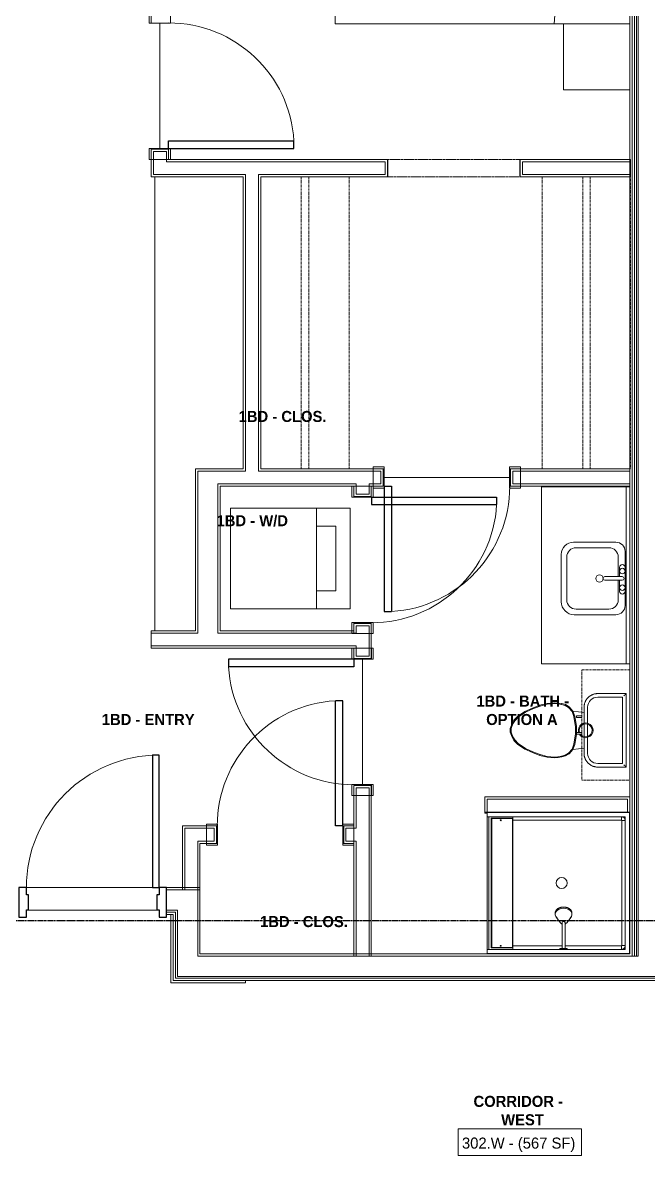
# Model space of a CAD drawing. Header units: inches. Extents: x -4093 to -1777, y 9773 to 12264.
# Drawn here: x -3085.6 to -2915.8, y 10403.5 to 10711 of the extents above; entities that cross this region are included whole.
import ezdxf

# ---------------------------------------------------------------- set-up
doc = ezdxf.new("R2010")
doc.units = ezdxf.units.IN
doc.header["$MEASUREMENT"] = 0
for name, pattern in [('Dash', [0.25, 0.125, -0.125]), ('Grid Line 1_2_', [0.875, 0.5, -0.125, 0.125, -0.125]), ('Overhead', [0.15625, 0.09375, -0.0625])]:
    doc.linetypes.add(name, pattern=pattern)
for name, color, linetype, lineweight in [('0-1', 7, 'Continuous', 5), ('0-2', 7, 'Continuous', 9), ('0-3', 8, 'Continuous', 9), ('A-AREA-IDEN', 2, 'Continuous', 9), ('A-DETL-MEDM-1', 10, 'Continuous', 30), ('A-DETL-MEDM-2', 33, 'Overhead', 9), ('A-DOOR-1', 7, 'Continuous', 9), ('A-DOOR-2', 10, 'Continuous', 30), ('A-DOOR-3', 31, 'Overhead', 9), ('A-DOOR-FRAM-1', 10, 'Continuous', 30), ('A-FLOR-1', 7, 'Continuous', 9), ('A-FLOR-2', 192, 'Continuous', 9), ('A-WALL-1', 7, 'Continuous', 9), ('A-WALL-2', 250, 'Continuous', 18), ('I-FURN-1', 7, 'Continuous', 9), ('I-WALL-1', 7, 'Continuous', 9), ('P-SANR-FIXT-1', 7, 'Continuous', 9), ('Q-CASE-1', 7, 'Continuous', 9), ('Q-CASE-2', 7, 'Dash', 9), ('Q-CASE-HDLN-1', 7, 'Dash', 9), ('S-GRID-1', 1, 'Grid Line 1_2_', 30)]:
    doc.layers.add(name, color=color, linetype=linetype, lineweight=lineweight)
doc.styles.add('Century Gothic_1', font='ufonts.com_century-gothic.ttf', dxfattribs={"height": 3})
doc.styles.add('Century Gothic_B', font='GOTHICB.TTF', dxfattribs={"height": 3})

# ---------------------------------------------------------------- blocks, each defined once
blk = doc.blocks.new('SWING - SINGLE - FLUSH - SWING - FLUSH - 2-10 x 6-8 - PRIVACY-4346067-BACKGROUND - 3RD FLOOR')
at = {"layer": 'A-DOOR-1'}
for p, q in [((-17, 2.87), (-20, 2.87)), ((-20, 2.87), (-20, -2.38)), ((-17, -2.38), (-17, 2.87)), ((20, 2.87), (17, 2.87)), ((17, 2.87), (17, -2.38)), ((20, -2.38), (20, 2.87)), ((-20, -2.38), (-17, -2.38)), ((-17, -2.38), (-20, -2.38)), ((-20, -2.38), (-20, -2.88)), ((-20, -2.88), (-17, -2.88)), ((-17, -2.88), (-17, -2.38)), ((17, -2.38), (20, -2.38)), ((20, -2.38), (17, -2.38)), ((17, -2.38), (17, -2.88)), ((17, -2.88), (20, -2.88)), ((20, -2.88), (20, -2.38))]:
    blk.add_line(p, q, dxfattribs=at)
blk.add_arc((17, 2.37), 34.07, 93.3657, 180, dxfattribs=at)
at = {"layer": 'A-DOOR-2'}
for p, q in [((15, 2.37), (15, 36.38)), ((17, 36.38), (15, 36.38)), ((17, 2.37), (17, 36.38)), ((17, 2.37), (15, 2.37))]:
    blk.add_line(p, q, dxfattribs=at)
blk = doc.blocks.new('OD_CW_Closet - OD_CW_Closet-3890322-BACKGROUND - 3RD FLOOR')
at = {"layer": 'Q-CASE-HDLN-1'}
for p, q in [((0.74, -24), (0.74, 0)), ((0.74, 0), (79.99, 0)), ((79.99, 0), (79.99, -24)), ((0.74, -11), (79.99, -11)), ((0.74, -13), (79.99, -13)), ((79.99, -24), (0.74, -24))]:
    blk.add_line(p, q, dxfattribs=at)
blk = doc.blocks.new('Bed-Standard - King 78_ x 80_-V6-BACKGROUND - 3RD FLOOR')
at = {"layer": 'I-FURN-1'}
for p, q in [((-28.31, 41.8), (49.69, 41.8)), ((-28.31, -38.2), (-28.31, 41.8)), ((49.69, 41.8), (49.69, -38.2)), ((49.69, -24.2), (-28.31, -17.63)), ((-25.31, -24.2), (46.69, -24.2)), ((-25.31, -36.2), (-25.31, -24.2)), ((46.69, -36.2), (46.69, -24.2)), ((-25.31, -36.2), (46.69, -36.2))]:
    blk.add_line(p, q, dxfattribs=at)
blk = doc.blocks.new('Table-Night Stand - 18_ x 18_ x 24_-V18-BACKGROUND - 3RD FLOOR')
at = {"layer": 'I-FURN-1'}
for p, q in [((0.15, 0), (18.15, 0)), ((0.15, -18), (0.15, 0))]:
    blk.add_line(p, q, dxfattribs=at)
blk = doc.blocks.new('Stacked Washer and Dryer - 26_x25_ - Private-3627842-BACKGROUND - 3RD FLOOR')
at = {"layer": 'P-SANR-FIXT-1'}
for p, q in [((0, 13.625), (32.4375, 13.625)), ((0, 13.625), (0, -13.625)), ((23.34375, -13.625), (23.34375, 13.625)), ((32.4375, 13.625), (32.4375, -13.625)), ((28.53125, 8.75), (23.34375, 8.75)), ((28.53125, -8.75), (28.53125, 8.75)), ((23.34375, -8.75), (28.53125, -8.75)), ((32.4375, -13.625), (0, -13.625))]:
    blk.add_line(p, q, dxfattribs=at)
blk = doc.blocks.new('SWING - SINGLE - FLUSH - SWING - FLUSH - 2-10 x 6-8 - PRIVACY-4346066-BACKGROUND - 3RD FLOOR')
at = {"layer": 'A-DOOR-1'}
for p, q in [((-17, 2.87), (-20, 2.87)), ((-20, 2.87), (-20, -2.38)), ((-17, -2.38), (-17, 2.87)), ((20, 2.87), (17, 2.87)), ((17, 2.87), (17, -2.38)), ((20, -2.38), (20, 2.87)), ((-20, -2.38), (-17, -2.38)), ((-17, -2.38), (-20, -2.38)), ((-20, -2.38), (-20, -2.88)), ((-20, -2.88), (-17, -2.88)), ((-17, -2.88), (-17, -2.38)), ((17, -2.38), (20, -2.38)), ((20, -2.38), (17, -2.38)), ((17, -2.38), (17, -2.88)), ((17, -2.88), (20, -2.88)), ((20, -2.88), (20, -2.38))]:
    blk.add_line(p, q, dxfattribs=at)
blk.add_arc((17, 2.37), 34.07, 93.3657, 180, dxfattribs=at)
at = {"layer": 'A-DOOR-2'}
for p, q in [((15, 2.37), (15, 36.38)), ((17, 36.38), (15, 36.38)), ((17, 2.37), (17, 36.38)), ((17, 2.37), (15, 2.37))]:
    blk.add_line(p, q, dxfattribs=at)
blk = doc.blocks.new('M_Sink Vanity-Square - 500 x 440mm-1372835-BACKGROUND - 3RD FLOOR')
at = {"layer": 'P-SANR-FIXT-1'}
for p, q in [((-5.72, 10.23), (7.14, 10.23)), ((-9.22, -4.59), (-9.22, 6.73)), ((-7.72, -2.72), (-7.72, 6.23)), ((-5.22, 8.73), (6.46, 8.73)), ((8.96, 6.23), (8.96, -2.72)), ((10.46, 6.91), (10.46, -4.59)), ((0.12, -6.33), (0.12, -1.59)), ((1.12, -6.33), (1.12, -1.59)), ((0.12, -5.22), (-5.22, -5.22)), ((-2.88, -5.59), (0.12, -5.59)), ((6.46, -5.22), (1.12, -5.22)), ((1.12, -5.59), (3.62, -5.59)), ((7.96, -7.09), (-6.72, -7.09)), ((3.62, -7.09), (-2.88, -7.09))]:
    blk.add_line(p, q, dxfattribs=at)
for centre, radius, start, end in [((-5.72, 6.73), 3.5, 90, 180), ((7.14, 6.91), 3.32, 360, 90), ((-5.22, 6.23), 2.5, 90, 180), ((6.46, 6.23), 2.5, 360, 90), ((0.62, -0.13), 1, 360, 180), ((-5.22, -2.72), 2.5, 180, 270), ((0.62, -0.13), 1, 180, 0), ((0.62, -1.59), 0.5, 360, 180), ((6.46, -2.72), 2.5, 270, 360), ((-6.72, -4.59), 2.5, 180, 270), ((-2.88, -6.34), 0.75, 90, 270), ((-1.88, -6.34), 0.75, 360, 180), ((2.62, -6.34), 0.75, 0, 180), ((3.62, -6.34), 0.75, 270, 90), ((7.96, -4.59), 2.5, 270, 0), ((-1.88, -6.34), 0.75, 180, 0), ((0.62, -6.33), 0.5, 180, 0), ((2.62, -6.34), 0.75, 180, 0)]:
    blk.add_arc(centre, radius, start, end, dxfattribs=at)
blk = doc.blocks.new('Toilet-Domestic-3D - Toilet-Domestic-3D-1352612-BACKGROUND - 3RD FLOOR')
at = {"layer": 'P-SANR-FIXT-1'}
for p, q in [((-9.98, 19.48), (-9.98, 11.75)), ((9.98, 19.48), (-9.98, 19.48)), ((-9.86, 19.36), (-9.98, 19.48)), ((9, 18.5), (-9, 18.5)), ((-9, 18.5), (-9, 11.75)), ((-9, 18.5), (-9, 11.75)), ((9, 18.5), (-9, 18.5)), ((9, 11.75), (9, 18.5)), ((9, 11.75), (9, 18.5)), ((9.98, 19.48), (9.86, 19.36)), ((9.98, 11.75), (9.98, 19.48)), ((-6.25, 9), (6.25, 9)), ((-6.25, 9), (6.25, 9)), ((-6.25, 8.02), (6.25, 8.02)), ((-4.86, 8.02), (-5.21, 5)), ((5.21, 5), (4.86, 8.02)), ((-6.4, 4), (-6.97, 3)), ((-6.21, 3.84), (-6.73, 2.9)), ((-5.21, 5), (-6.4, 4)), ((-6.21, 3.84), (-6.4, 4)), ((-5.08, 4.78), (-6.21, 3.84)), ((-3.84, 5.5), (-5.21, 5)), ((-5.21, 5), (-5.08, 4.78)), ((-3.77, 5.26), (-5.08, 4.78)), ((-1, 6), (-3.84, 5.5)), ((-3.84, 5.5), (-3.77, 5.26)), ((-0.98, 5.75), (-3.77, 5.26)), ((-1, 6), (-0.98, 5.75)), ((0.56, 6), (-1, 6)), ((0.98, 5.75), (-0.98, 5.75)), ((1, 5.98), (0.98, 5.75)), ((3.77, 5.26), (0.98, 5.75)), ((3.84, 5.5), (1.05, 5.99)), ((3.84, 5.5), (3.77, 5.26)), ((5.08, 4.78), (3.77, 5.26)), ((5.21, 5), (3.84, 5.5)), ((5.21, 5), (5.08, 4.78)), ((6.21, 3.84), (5.08, 4.78)), ((6.4, 4), (5.21, 5)), ((6.4, 4), (6.21, 3.84)), ((6.73, 2.9), (6.21, 3.84)), ((6.97, 3), (6.4, 4)), ((-7.41, 1), (-7.5, 0)), ((-7.24, 2), (-7.41, 1)), ((-7.41, 1), (-7.16, 0.96)), ((-7.16, 0.96), (-7.25, 0)), ((-6.97, 3), (-7.24, 2)), ((-7.24, 2), (-6.99, 1.95)), ((-6.99, 1.95), (-7.16, 0.96)), ((-6.73, 2.9), (-6.99, 1.95)), ((-6.97, 3), (-6.73, 2.9)), ((6.97, 3), (6.73, 2.9)), ((6.99, 1.95), (6.73, 2.9)), ((7.24, 2), (6.97, 3)), ((7.24, 2), (6.99, 1.95)), ((7.16, 0.96), (6.99, 1.95)), ((7.41, 1), (7.16, 0.96)), ((7.25, 0), (7.16, 0.96)), ((7.41, 1), (7.24, 2)), ((7.5, 0), (7.25, 0)), ((7.5, 0), (7.41, 1)), ((-7.5, 0), (-7.25, 0)), ((-7.5, 0), (-7.33, -1.99)), ((-7.33, -1.99), (-7.08, -1.95)), ((-7.33, -1.99), (-6.79, -4)), ((-7.25, 0), (-7.08, -1.95)), ((-7.08, -1.95), (-6.55, -3.92)), ((6.55, -3.92), (7.08, -1.95)), ((6.79, -4), (7.33, -1.99)), ((7.08, -1.95), (7.25, 0)), ((7.33, -1.99), (7.08, -1.95)), ((7.33, -1.99), (7.5, 0)), ((-6.79, -4), (-6.55, -3.92)), ((-6.79, -4), (-6.06, -6)), ((-6.55, -3.92), (-5.83, -5.9)), ((-6.06, -6), (-5.83, -5.9)), ((-6.06, -6), (-5.13, -8)), ((-5.83, -5.9), (-4.91, -7.88)), ((4.91, -7.88), (5.83, -5.9)), ((5.13, -8), (6.06, -6)), ((5.83, -5.9), (6.55, -3.92)), ((6.06, -6), (5.83, -5.9)), ((6.06, -6), (6.79, -4)), ((6.79, -4), (6.55, -3.92)), ((-5.13, -8), (-4.91, -7.88)), ((-5.13, -8), (-3.74, -10)), ((-4.91, -7.88), (-3.55, -9.84)), ((3.55, -9.84), (4.91, -7.88)), ((3.74, -10), (5.13, -8)), ((5.13, -8), (4.91, -7.88)), ((-3.74, -10), (-3.55, -9.84)), ((-3.74, -10), (-2.74, -11)), ((-3.55, -9.84), (-2.59, -10.8)), ((-2.74, -11), (-2.59, -10.8)), ((-2.74, -11), (-1.87, -11.5)), ((-2.59, -10.8), (-1.77, -11.27)), ((-1.87, -11.5), (-1.77, -11.27)), ((-1.87, -11.5), (-0.5, -12)), ((-1.77, -11.27), (-0.46, -11.75)), ((-0.5, -12), (-0.46, -11.75)), ((-0.5, -12), (0.5, -12)), ((-0.46, -11.75), (0.46, -11.75)), ((0.46, -11.75), (1.77, -11.27)), ((0.5, -12), (0.46, -11.75)), ((0.5, -12), (1.87, -11.5)), ((1.77, -11.27), (2.59, -10.8)), ((1.87, -11.5), (1.77, -11.27)), ((1.87, -11.5), (2.74, -11)), ((2.59, -10.8), (3.55, -9.84)), ((2.74, -11), (2.59, -10.8)), ((2.74, -11), (3.74, -10)), ((3.74, -10), (3.55, -9.84))]:
    blk.add_line(p, q, dxfattribs=at)
at = {"layer": 'P-SANR-FIXT-1', "flags": 128}
for points in [[(-9.98, 11.75), (-9.97, 11.6), (-9.97, 11.45), (-9.95, 11.3), (-9.93, 11.16), (-9.9, 11.01), (-9.87, 10.86), (-9.83, 10.72), (-9.79, 10.58), (-9.74, 10.44), (-9.68, 10.3), (-9.62, 10.16), (-9.56, 10.03), (-9.48, 9.9), (-9.41, 9.77), (-9.33, 9.65), (-9.24, 9.52), (-9.15, 9.41), (-9.05, 9.29), (-8.95, 9.18), (-8.85, 9.08), (-8.74, 8.97), (-8.62, 8.88), (-8.51, 8.78), (-8.39, 8.7), (-8.26, 8.61), (-8.14, 8.54), (-8.01, 8.46), (-7.87, 8.4), (-7.74, 8.33), (-7.6, 8.28), (-7.46, 8.22), (-7.32, 8.18), (-7.17, 8.14), (-7.03, 8.11), (-6.88, 8.08), (-6.74, 8.05), (-6.59, 8.04), (-6.44, 8.03), (-6.29, 8.02), (-6.25, 8.02)], [(6.25, 8.02), (6.4, 8.03), (6.55, 8.03), (6.7, 8.05), (6.84, 8.07), (6.99, 8.1), (7.14, 8.13), (7.28, 8.17), (7.42, 8.21), (7.56, 8.26), (7.7, 8.32), (7.84, 8.38), (7.97, 8.44), (8.1, 8.52), (8.23, 8.59), (8.35, 8.67), (8.48, 8.76), (8.59, 8.85), (8.71, 8.95), (8.82, 9.05), (8.92, 9.15), (9.03, 9.26), (9.12, 9.38), (9.22, 9.49), (9.3, 9.61), (9.39, 9.74), (9.46, 9.86), (9.54, 9.99), (9.6, 10.13), (9.67, 10.26), (9.72, 10.4), (9.78, 10.54), (9.82, 10.68), (9.86, 10.83), (9.89, 10.97), (9.92, 11.12), (9.95, 11.26), (9.96, 11.41), (9.97, 11.56), (9.98, 11.71), (9.98, 11.75)]]:
    blk.add_lwpolyline(points, dxfattribs=at)
at = {"layer": 'P-SANR-FIXT-1'}
for centre, radius, start, end in [((-6.25, 11.75), 2.75, 180, 270), ((-6.25, 11.75), 2.75, 180, 270), ((0, 8.48), 2, 360, 286.863), ((0, 8.48), 1.75, 360, 289.017), ((6.25, 11.75), 2.75, 270, 360), ((6.25, 11.75), 2.75, 270, 360), ((0, 8.48), 2, 302.0714, 360), ((0, 8.48), 1.75, 308.7554, 360)]:
    blk.add_arc(centre, radius, start, end, dxfattribs=at)
for points in [[(-9.98, 19.48), (-9.98, 19.48), (-9.98, 19.48), (-9.98, 19.48)], [(9.98, 19.48), (9.98, 19.48), (9.98, 19.48), (9.98, 19.48)]]:
    blk.add_open_spline(points, degree=3, dxfattribs=at)
for points, knots in [([(-9.37, 18.87), (-9.41, 18.91), (-9.47, 18.97), (-9.55, 19.05), (-9.6, 19.1), (-9.66, 19.16), (-9.71, 19.21), (-9.75, 19.25), (-9.78, 19.28), (-9.8, 19.3), (-9.82, 19.32), (-9.85, 19.35), (-9.86, 19.36), (-9.86, 19.36)], [0, 0, 0, 0, 0.166667, 0.25, 0.333333, 0.416667, 0.5, 0.583333, 0.666667, 0.708333, 0.75, 0.833333, 1, 1, 1, 1]), ([(9.86, 19.36), (9.86, 19.36), (9.85, 19.35), (9.82, 19.32), (9.8, 19.3), (9.78, 19.28), (9.75, 19.25), (9.71, 19.21), (9.66, 19.16), (9.6, 19.1), (9.55, 19.05), (9.47, 18.97), (9.41, 18.91), (9.37, 18.87)], [-1, -1, -1, -1, -0.833333, -0.75, -0.708333, -0.666667, -0.583333, -0.5, -0.416667, -0.333333, -0.25, -0.166667, 0, 0, 0, 0])]:
    blk.add_open_spline(points, degree=3, knots=knots, dxfattribs=at)
blk = doc.blocks.new('Bath Vanity - Bath Vanity 48_-3150017-BACKGROUND - 3RD FLOOR')
at = {"layer": 'Q-CASE-1'}
for p, q in [((24.74, 24), (-23.26, 24)), ((-23.26, 24), (-23.26, 1)), ((24.74, 1), (24.74, 24))]:
    blk.add_line(p, q, dxfattribs=at)
blk = doc.blocks.new('BATHROOM MIRROR - BATHROOM MIRROR 48_-3123886-BACKGROUND - 3RD FLOOR')
at = {"layer": 'Q-CASE-1'}
for p, q in [((-23.26, -23), (24.74, -23)), ((-23.26, -23), (-23.26, -24)), ((24.74, -24), (-23.26, -24)), ((24.74, -24), (24.74, -23))]:
    blk.add_line(p, q, dxfattribs=at)
blk = doc.blocks.new('300 Series Wall Hung Cabinet_326 - 30_-2909953-BACKGROUND - 3RD FLOOR')
at = {"layer": 'Q-CASE-1'}
for p, q in [((-2.01, 14.69), (-2.5, 14.69)), ((-2.5, 14.69), (-2.5, 13.19)), ((-2.01, 13.19), (-2.5, 13.19)), ((-2.01, 13.19), (-2.01, 14.69)), ((2.49, 14.69), (2, 14.69)), ((2, 14.69), (2, 13.19)), ((2.49, 13.19), (2, 13.19)), ((2.49, 13.19), (2.49, 14.69))]:
    blk.add_line(p, q, dxfattribs=at)
at = {"layer": 'Q-CASE-2'}
for p, q in [((-15, 0.19), (-15, 13.19)), ((-15, 13.19), (15, 13.19)), ((15, 13.19), (15, 0.19)), ((15, 0.19), (-15, 0.19))]:
    blk.add_line(p, q, dxfattribs=at)
blk = doc.blocks.new('SWING - SINGLE - FLUSH - SWING - FLUSH - 2-10 x 6-8 - PASSAGE-4346082-BACKGROUND - 3RD FLOOR')
at = {"layer": 'A-DOOR-1'}
for p, q in [((-20, 2.37), (-20, 2.87)), ((-20, 2.87), (-17, 2.87)), ((-20, 2.37), (-17, 2.37)), ((-20, -2.88), (-20, 2.37)), ((-17, 2.37), (-20, 2.37)), ((-17, 2.87), (-17, 2.37)), ((-17, 2.37), (-17, -2.88)), ((17, 2.37), (17, 2.87)), ((17, 2.87), (20, 2.87)), ((17, 2.37), (20, 2.37)), ((17, -2.88), (17, 2.37)), ((20, 2.37), (17, 2.37)), ((20, 2.87), (20, 2.37)), ((20, 2.37), (20, -2.88)), ((-17, -2.88), (-20, -2.88)), ((20, -2.88), (17, -2.88))]:
    blk.add_line(p, q, dxfattribs=at)
blk.add_arc((17, -2.38), 34.07, 180, 266.6343, dxfattribs=at)
at = {"layer": 'A-DOOR-2'}
for p, q in [((15, -2.38), (15, -36.38)), ((17, -2.38), (15, -2.38)), ((17, -2.38), (17, -36.38)), ((17, -36.38), (15, -36.38))]:
    blk.add_line(p, q, dxfattribs=at)
blk = doc.blocks.new('OD_CW_Closet - OD_CW_Closet-3890321-BACKGROUND - 3RD FLOOR')
at = {"layer": 'Q-CASE-HDLN-1'}
for p, q in [((79.99, 24), (0.74, 24)), ((0.74, 24), (0.74, 0)), ((79.99, 0), (79.99, 24)), ((0.74, 13), (79.99, 13)), ((0.74, 11), (79.99, 11)), ((0.74, 0), (79.99, 0))]:
    blk.add_line(p, q, dxfattribs=at)
blk = doc.blocks.new('Casework 11 - Casework 1-4240699-BACKGROUND - 3RD FLOOR')
at = {"layer": 'Q-CASE-1'}
blk.add_line((-3049.7, 10669.16), (-3049.7, 10545.91), dxfattribs=at)
blk = doc.blocks.new('The Shower - The Shower-V79-BACKGROUND - 3RD FLOOR')
at = {"layer": 'P-SANR-FIXT-1'}
for p, q in [((0, -0.5), (38.5, -0.5)), ((0, -39.25), (0, -0.5)), ((0.12, -39.25), (0.12, -0.63)), ((0.12, -0.63), (38.38, -0.63)), ((1.25, -39.25), (1.25, -1.75)), ((1.25, -1.75), (37.25, -1.75)), ((1.3, -2.43), (1.28, -2.51)), ((1.42, -2.2), (1.4, -2.23)), ((1.58, -2.01), (1.51, -2.08)), ((1.73, -1.9), (1.7, -1.92)), ((2.01, -1.78), (1.93, -1.8)), ((2.2, -32.27), (2.2, -2.75)), ((2.25, -1.77), (2.25, -1.75)), ((36.25, -1.77), (2.25, -1.77)), ((36.25, -2.7), (2.25, -2.7)), ((36.25, -1.77), (36.25, -1.75)), ((36.3, -18.11), (36.3, -2.75)), ((36.57, -1.8), (36.49, -1.78)), ((36.8, -1.92), (36.77, -1.9)), ((36.99, -2.08), (36.92, -2.01)), ((37.1, -2.23), (37.08, -2.2)), ((37.22, -2.51), (37.2, -2.43)), ((37.25, -1.75), (37.25, -17.52)), ((38.38, -0.63), (38.38, -39.25)), ((38.5, -0.5), (38.5, -39.25)), ((36.3, -32.27), (36.3, -18.89)), ((37.25, -19.48), (37.25, -39.25)), ((1.62, -32.27), (1.62, -38.13)), ((36.75, -32.38), (1.75, -32.38)), ((1.75, -32.38), (1.75, -38)), ((2.2, -32.27), (36.3, -32.27)), ((36.75, -38), (36.75, -32.38)), ((36.88, -38.13), (36.88, -32.27)), ((0.12, -39.25), (0, -39.25)), ((0.12, -39.25), (1.25, -39.25)), ((1.25, -38.75), (37.25, -38.75)), ((1.25, -39.25), (1.25, -38.75)), ((37.25, -39.25), (1.25, -39.25)), ((1.62, -38.13), (36.88, -38.13)), ((1.75, -38), (36.75, -38)), ((37.25, -38.75), (37.25, -39.25)), ((37.25, -39.25), (38.38, -39.25)), ((38.5, -39.25), (38.38, -39.25))]:
    blk.add_line(p, q, dxfattribs=at)
blk.add_circle((19.25, -19), 1.5, dxfattribs=at)
for centre, radius, start, end in [((2.25, -2.75), 1, 90, 180), ((36.25, -2.75), 1, 0, 90), ((2.2, -35.56), 0.125, 0, 180), ((2.2, -35.56), 0.125, 180, 0), ((36.3, -35.56), 0.125, 0, 180), ((36.3, -35.56), 0.125, 180, 0)]:
    blk.add_arc(centre, radius, start, end, dxfattribs=at)
for centre, start_param, end_param in [((2.2, -32.28), 1.570796, 3.141593), ((36.3, -32.28), 0, 1.570796)]:
    blk.add_ellipse(centre, major_axis=(0.95, 0), ratio=0.019505, start_param=start_param, end_param=end_param, dxfattribs=at)
for points, knots in [([(2.25, -1.77), (2.18, -1.77), (2.05, -1.78), (1.8, -1.86), (1.52, -2.04), (1.34, -2.32), (1.26, -2.57), (1.25, -2.7), (1.25, -2.77)], [0, 0, 0, 0, 0.125, 0.25, 0.5, 0.75, 0.875, 1, 1, 1, 1]), ([(1.38, -2.25), (1.41, -2.21), (1.47, -2.12), (1.54, -2.04), (1.59, -2)], [-0.6665731, -0.6665731, -0.6665731, -0.6665731, -0.5714286, -0.4611793, -0.4611793, -0.4611793, -0.4611793]), ([(1.75, -1.88), (1.77, -1.87), (1.86, -1.82), (2.03, -1.77), (2.17, -1.75), (2.25, -1.75)], [-0.3333068, -0.3333068, -0.3333068, -0.3333068, -0.2857143, -0.1428571, 0, 0, 0, 0]), ([(2.25, -2.7), (2.24, -2.7), (2.24, -2.7), (2.23, -2.7), (2.22, -2.71), (2.22, -2.71), (2.21, -2.72), (2.21, -2.73), (2.2, -2.74), (2.2, -2.74), (2.2, -2.75), (2.2, -2.75)], [-1, -1, -1, -1, -0.833333, -0.75, -0.666667, -0.583333, -0.416667, -0.333333, -0.208333, -0.083333, 0, 0, 0, 0]), ([(36.25, -1.75), (36.31, -1.75), (36.42, -1.76), (36.59, -1.8), (36.7, -1.85), (36.75, -1.88)], [-1, -1, -1, -1, -0.8928571, -0.7857143, -0.6666667, -0.6666667, -0.6666667, -0.6666667]), ([(37.25, -2.77), (37.25, -2.7), (37.24, -2.57), (37.16, -2.32), (36.98, -2.04), (36.7, -1.86), (36.45, -1.78), (36.32, -1.77), (36.25, -1.77)], [0, 0, 0, 0, 0.125, 0.25, 0.5, 0.75, 0.875, 1, 1, 1, 1]), ([(36.3, -2.75), (36.3, -2.74), (36.3, -2.74), (36.3, -2.73), (36.29, -2.72), (36.29, -2.72), (36.28, -2.71), (36.27, -2.71), (36.26, -2.7), (36.26, -2.7), (36.25, -2.7), (36.25, -2.7)], [-1, -1, -1, -1, -0.833333, -0.75, -0.666667, -0.583333, -0.416667, -0.333333, -0.208333, -0.083333, 0, 0, 0, 0]), ([(36.75, -1.88), (36.79, -1.91), (36.89, -1.97), (36.97, -2.05), (37.01, -2.1)], [-0.6665731, -0.6665731, -0.6665731, -0.6665731, -0.5714286, -0.4475924, -0.4475924, -0.4475924, -0.4475924]), ([(37.12, -2.25), (37.13, -2.27), (37.16, -2.33), (37.18, -2.38), (37.19, -2.42)], [-0.3333068, -0.3333068, -0.3333068, -0.3333068, -0.2857143, -0.2174647, -0.2174647, -0.2174647, -0.2174647])]:
    blk.add_open_spline(points, degree=3, knots=knots, dxfattribs=at)
for points in [[(1.25, -2.75), (1.25, -2.74), (1.25, -2.72), (1.25, -2.71)], [(2.2, -2.75), (2.12, -2.75), (1.95, -2.75), (1.72, -2.75), (1.52, -2.76), (1.37, -2.76), (1.27, -2.76), (1.25, -2.77), (1.25, -2.77)], [(1.35, -2.32), (1.36, -2.3), (1.37, -2.27), (1.38, -2.25)], [(1.63, -1.97), (1.67, -1.94), (1.71, -1.91), (1.75, -1.88)], [(2.25, -2.7), (2.25, -2.62), (2.25, -2.45), (2.25, -2.22), (2.25, -2.03), (2.25, -1.88), (2.25, -1.82), (2.25, -1.8)], [(36.25, -2.7), (36.25, -2.62), (36.25, -2.45), (36.25, -2.22), (36.25, -2.03), (36.25, -1.88), (36.25, -1.82), (36.25, -1.8)], [(36.3, -2.75), (36.38, -2.75), (36.55, -2.75), (36.78, -2.75), (36.98, -2.76), (37.13, -2.76), (37.23, -2.76), (37.25, -2.77), (37.25, -2.77)], [(37.04, -2.14), (37.07, -2.18), (37.09, -2.21), (37.12, -2.25)], [(37.25, -2.67), (37.25, -2.7), (37.25, -2.72), (37.25, -2.75)]]:
    blk.add_open_spline(points, degree=3, dxfattribs=at)
blk = doc.blocks.new('Shower Head - Shower Head-V80-BACKGROUND - 3RD FLOOR')
at = {"layer": 'P-SANR-FIXT-1'}
for p, q in [((-2.28, 9.81), (-2.28, 9.54)), ((2.28, 9.54), (2.28, 9.81)), ((-2.02, 8.78), (-0.84, 7.19)), ((-0.39, 7.27), (-0.39, 6.01)), ((0.39, 6.01), (0.39, 7.27)), ((0.84, 7.19), (2.02, 8.78)), ((-0.98, 0.26), (-0.98, 0)), ((-0.98, 0.26), (0.98, 0.26)), ((-0.39, 1), (-0.39, 0.26)), ((0.39, 0.26), (0.39, 1)), ((0.98, 0), (0.98, 0.26)), ((0.98, 0), (-0.98, 0))]:
    blk.add_line(p, q, dxfattribs=at)
at = {"layer": 'P-SANR-FIXT-1', "flags": 128}
for points in [[(0, 11.49), (-0.09, 11.49), (-0.18, 11.48), (-0.27, 11.48), (-0.35, 11.47), (-0.44, 11.46), (-0.53, 11.44), (-0.62, 11.43), (-0.7, 11.41), (-0.79, 11.39), (-0.87, 11.36), (-0.95, 11.34), (-1.03, 11.31), (-1.11, 11.28), (-1.19, 11.25), (-1.26, 11.21), (-1.34, 11.17), (-1.41, 11.13), (-1.48, 11.09), (-1.55, 11.05), (-1.61, 11), (-1.68, 10.95), (-1.74, 10.9), (-1.8, 10.85), (-1.85, 10.8), (-1.9, 10.74), (-1.95, 10.69), (-2, 10.63), (-2.04, 10.57), (-2.08, 10.51), (-2.12, 10.44), (-2.15, 10.38), (-2.18, 10.31), (-2.21, 10.25), (-2.23, 10.18), (-2.25, 10.11), (-2.26, 10.04), (-2.27, 9.97), (-2.28, 9.9), (-2.28, 9.83), (-2.28, 9.81)], [(2.28, 9.81), (2.28, 9.88), (2.28, 9.95), (2.27, 10.02), (2.25, 10.09), (2.24, 10.16), (2.21, 10.23), (2.19, 10.3), (2.16, 10.36), (2.13, 10.43), (2.09, 10.49), (2.05, 10.55), (2.01, 10.61), (1.97, 10.67), (1.92, 10.73), (1.86, 10.79), (1.81, 10.84), (1.75, 10.89), (1.69, 10.94), (1.63, 10.99), (1.57, 11.04), (1.5, 11.08), (1.43, 11.12), (1.36, 11.16), (1.28, 11.2), (1.21, 11.24), (1.13, 11.27), (1.05, 11.3), (0.97, 11.33), (0.89, 11.36), (0.81, 11.38), (0.72, 11.4), (0.64, 11.42), (0.55, 11.44), (0.47, 11.45), (0.38, 11.46), (0.29, 11.47), (0.2, 11.48), (0.11, 11.49), (0.02, 11.49), (0, 11.49)], [(-0.84, 7.19), (-0.81, 7.16), (-0.79, 7.13), (-0.76, 7.1), (-0.73, 7.08), (-0.7, 7.05), (-0.68, 7.03), (-0.65, 7.01), (-0.62, 6.98), (-0.59, 6.97), (-0.56, 6.95), (-0.53, 6.93), (-0.49, 6.91), (-0.46, 6.9), (-0.43, 6.89), (-0.4, 6.87)], [(0.39, 6.87), (0.43, 6.88), (0.46, 6.9), (0.49, 6.91), (0.52, 6.93), (0.55, 6.94), (0.58, 6.96), (0.61, 6.98), (0.64, 7), (0.67, 7.03), (0.7, 7.05), (0.73, 7.07), (0.76, 7.1), (0.78, 7.13), (0.81, 7.16), (0.83, 7.19), (0.84, 7.19)], [(-0.39, 6.01), (-0.39, 5.81), (-0.39, 5.6), (-0.39, 5.38), (-0.39, 5.15), (-0.39, 4.92), (-0.39, 4.68), (-0.39, 4.43), (-0.39, 4.18), (-0.39, 3.93), (-0.39, 3.67), (-0.39, 3.4), (-0.39, 3.13), (-0.39, 2.86), (-0.39, 2.59), (-0.39, 2.31), (-0.39, 2.03), (-0.39, 1.75), (-0.39, 1.46), (-0.39, 1.18), (-0.39, 1)], [(0.39, 1), (0.39, 1.29), (0.39, 1.57), (0.39, 1.85), (0.39, 2.13), (0.39, 2.41), (0.39, 2.69), (0.39, 2.96), (0.39, 3.23), (0.39, 3.5), (0.39, 3.76), (0.39, 4.02), (0.39, 4.27), (0.39, 4.52), (0.39, 4.77), (0.39, 5), (0.39, 5.23), (0.39, 5.46), (0.39, 5.67), (0.39, 5.88), (0.39, 6.01)]]:
    blk.add_lwpolyline(points, dxfattribs=at)
at = {"layer": 'P-SANR-FIXT-1'}
for centre, major_axis, start_param, end_param in [((0, 9.54), (-2.28, 0), 4.712389, 6.956384), ((0, 9.54), (2.28, 0), 5.609987, 7.853982), ((0, 7.27), (-0.394, 0), 4.712389, 6.283185), ((0, 7.27), (0.394, 0), 0, 1.570796)]:
    blk.add_ellipse(centre, major_axis=major_axis, ratio=0.707107, start_param=start_param, end_param=end_param, dxfattribs=at)
blk = doc.blocks.new('Door-Opening - CLEAR OPENING - 3_-0_ x 6_-10_5_-4378073-BACKGROUND - 3RD FLOOR')
at = {"layer": 'A-DETL-MEDM-1'}
for p, q in [((-18.32, 2.37), (-18.32, -2.38)), ((17.68, -2.38), (17.68, 2.37))]:
    blk.add_line(p, q, dxfattribs=at)
at = {"layer": 'A-DETL-MEDM-2'}
blk.add_line((-18.32, -2.38), (17.68, -2.38), dxfattribs=at)
at = {"layer": 'A-DOOR-3'}
blk.add_line((17.68, 2.37), (-18.32, 2.37), dxfattribs=at)
blk = doc.blocks.new('CTR - 1st Phase - Unit Layouts_rvt-1-BACKGROUND - 3RD FLOOR')
at = {"layer": 'A-FLOR-1'}
for p, q in [((-3048.32, 10710.91), (-3048.32, 10676.91)), ((-2987.45, 10587.54), (-2953.45, 10587.54)), ((-2993.32, 10504.16), (-2993.32, 10538.16)), ((-2993.32, 10538.16), (-2993.32, 10504.16)), ((-3084.57, 10476.16), (-3050.32, 10476.16))]:
    blk.add_line(p, q, dxfattribs=at)
at = {"layer": 'A-WALL-1'}
for p, q in [((-3050.7, 10676.66), (-3050.7, 10669.16)), ((-3045.95, 10676.66), (-3050.7, 10676.66)), ((-3045.95, 10673.91), (-3045.95, 10676.66)), ((-2986.57, 10673.91), (-3045.95, 10673.91)), ((-2920.57, 10673.91), (-2950.57, 10673.91)), ((-2920.57, 10669.16), (-2920.57, 10673.91)), ((-3050.7, 10669.16), (-3050.07, 10669.16)), ((-3050.07, 10669.16), (-3045.95, 10669.16)), ((-3045.95, 10669.16), (-3025.7, 10669.16)), ((-3025.7, 10669.16), (-3025.7, 10589.91)), ((-3020.95, 10669.16), (-2986.57, 10669.16)), ((-3020.95, 10589.91), (-3020.95, 10669.16)), ((-2950.57, 10669.16), (-2920.57, 10669.16)), ((-3025.7, 10589.91), (-3038.7, 10589.91)), ((-3038.7, 10589.91), (-3038.7, 10589.29)), ((-2987.7, 10589.91), (-3020.95, 10589.91)), ((-2987.7, 10585.16), (-2987.7, 10589.91)), ((-2920.76, 10589.91), (-2953.2, 10589.91)), ((-2953.2, 10589.91), (-2953.2, 10585.16)), ((-2920.76, 10585.16), (-2920.76, 10589.91)), ((-3038.7, 10589.29), (-3038.7, 10585.16)), ((-3038.7, 10585.16), (-3038.7, 10545.91)), ((-3031.95, 10585.16), (-2995.7, 10585.16)), ((-3031.95, 10545.91), (-3031.95, 10585.16)), ((-2995.7, 10585.16), (-2995.7, 10582.41)), ((-2990.95, 10582.41), (-2990.95, 10585.16)), ((-2990.95, 10585.16), (-2987.7, 10585.16)), ((-2953.2, 10585.16), (-2920.76, 10585.16)), ((-2995.7, 10582.41), (-2990.95, 10582.41)), ((-2990.95, 10547.91), (-2995.7, 10547.91)), ((-2995.7, 10547.91), (-2995.7, 10545.91)), ((-2990.95, 10538.41), (-2990.95, 10547.91)), ((-3038.7, 10545.91), (-3050.7, 10545.91)), ((-3050.7, 10545.91), (-3050.7, 10541.16)), ((-2995.7, 10545.91), (-3031.95, 10545.91)), ((-3050.7, 10541.16), (-2995.7, 10541.16)), ((-2995.7, 10541.16), (-2995.7, 10538.41)), ((-2995.7, 10538.41), (-2990.95, 10538.41)), ((-2990.95, 10503.91), (-2995.7, 10503.91)), ((-2995.7, 10503.91), (-2995.7, 10492.91)), ((-2990.95, 10457.54), (-2990.95, 10503.91)), ((-2920.76, 10500.79), (-2960.14, 10500.79)), ((-2960.14, 10500.79), (-2960.14, 10500.16)), ((-2920.76, 10500.16), (-2920.76, 10500.79)), ((-2960.14, 10500.16), (-2960.14, 10496.66)), ((-2920.76, 10496.66), (-2920.76, 10500.16)), ((-2960.14, 10496.66), (-2960.14, 10496.41)), ((-2960.14, 10496.41), (-2959.51, 10496.41)), ((-3032.95, 10492.91), (-3042.2, 10492.91)), ((-3042.2, 10492.91), (-3042.2, 10492.29)), ((-3042.2, 10492.29), (-3042.2, 10488.16)), ((-3032.95, 10488.16), (-3032.95, 10492.91)), ((-2995.7, 10492.91), (-2998.45, 10492.91)), ((-2998.45, 10492.91), (-2998.45, 10488.16)), ((-3042.2, 10488.16), (-3042.2, 10475.54)), ((-3037.45, 10475.54), (-3037.45, 10488.16)), ((-3037.45, 10488.16), (-3032.95, 10488.16)), ((-2998.45, 10488.16), (-2995.7, 10488.16)), ((-2995.7, 10488.16), (-2995.7, 10457.54)), ((-3042.2, 10475.54), (-3037.45, 10475.54)), ((-2995.7, 10457.54), (-2990.95, 10457.54))]:
    blk.add_line(p, q, dxfattribs=at)
at = {"layer": 'A-WALL-2'}
for p, q in [((-3048.32, 10676.04), (-3050.07, 10676.04)), ((-3050.07, 10676.04), (-3050.07, 10669.79)), ((-3046.57, 10676.04), (-3048.32, 10676.04)), ((-3046.57, 10673.29), (-3046.57, 10676.04)), ((-3045.95, 10673.29), (-3046.57, 10673.29)), ((-2987.19, 10673.29), (-3045.95, 10673.29)), ((-2987.19, 10671.54), (-2987.19, 10673.29)), ((-2920.57, 10673.29), (-2949.94, 10673.29)), ((-2949.94, 10673.29), (-2949.94, 10671.54)), ((-3046.57, 10669.79), (-3050.07, 10669.79)), ((-3045.95, 10669.79), (-3046.57, 10669.79)), ((-3045.95, 10669.79), (-3025.07, 10669.79)), ((-3025.07, 10669.16), (-3025.07, 10669.79)), ((-3025.07, 10669.79), (-3025.07, 10669.16)), ((-3021.57, 10669.79), (-2987.19, 10669.79)), ((-3021.57, 10669.79), (-3021.57, 10669.16)), ((-3021.57, 10669.16), (-3021.57, 10669.79)), ((-2987.19, 10669.79), (-2987.19, 10671.54)), ((-2949.94, 10671.54), (-2949.94, 10669.79)), ((-2949.94, 10669.79), (-2920.57, 10669.79)), ((-3025.07, 10589.91), (-3025.07, 10669.16)), ((-3021.57, 10589.91), (-3021.57, 10669.16)), ((-3025.07, 10589.91), (-3025.07, 10589.29)), ((-3021.57, 10589.91), (-3021.57, 10589.29)), ((-3025.07, 10589.29), (-3038.07, 10589.29)), ((-3038.07, 10585.79), (-3038.07, 10589.29)), ((-2988.32, 10589.29), (-3021.57, 10589.29)), ((-2988.32, 10587.54), (-2988.32, 10589.29)), ((-2988.32, 10585.79), (-2988.32, 10587.54)), ((-2920.76, 10589.29), (-2952.57, 10589.29)), ((-2952.57, 10589.29), (-2952.57, 10587.54)), ((-2952.57, 10587.54), (-2952.57, 10585.79)), ((-3038.07, 10585.16), (-3038.07, 10585.79)), ((-3038.07, 10585.16), (-3038.07, 10545.91)), ((-3032.57, 10585.79), (-2995.07, 10585.79)), ((-3032.57, 10585.16), (-3032.57, 10585.79)), ((-3032.57, 10585.16), (-3032.57, 10545.91)), ((-2995.07, 10585.79), (-2995.07, 10585.16)), ((-2995.07, 10585.16), (-2995.07, 10585.79)), ((-2995.07, 10585.16), (-2995.07, 10583.04)), ((-2991.57, 10585.79), (-2991.57, 10585.16)), ((-2991.57, 10585.79), (-2991.57, 10585.16)), ((-2991.57, 10585.79), (-2988.32, 10585.79)), ((-2991.57, 10583.04), (-2991.57, 10585.16)), ((-2952.57, 10585.79), (-2920.76, 10585.79)), ((-2995.07, 10583.04), (-2993.32, 10583.04)), ((-2993.32, 10583.04), (-2991.57, 10583.04)), ((-2995.07, 10547.29), (-2995.07, 10545.29)), ((-2993.32, 10547.29), (-2995.07, 10547.29)), ((-2991.57, 10547.29), (-2993.32, 10547.29)), ((-2991.57, 10539.04), (-2991.57, 10547.29)), ((-3050.7, 10545.29), (-3038.07, 10545.29)), ((-3038.07, 10545.29), (-3038.07, 10545.91)), ((-3032.57, 10545.29), (-3032.57, 10545.91)), ((-3032.57, 10545.29), (-2995.7, 10545.29)), ((-2995.7, 10545.29), (-2995.07, 10545.29)), ((-3050.7, 10541.79), (-2995.7, 10541.79)), ((-2995.7, 10541.79), (-2995.07, 10541.79)), ((-2995.07, 10541.79), (-2995.07, 10539.04)), ((-2995.07, 10539.04), (-2993.32, 10539.04)), ((-2993.32, 10539.04), (-2991.57, 10539.04)), ((-2995.07, 10503.29), (-2995.07, 10492.29)), ((-2993.32, 10503.29), (-2995.07, 10503.29)), ((-2991.57, 10503.29), (-2993.32, 10503.29)), ((-2991.57, 10457.54), (-2991.57, 10503.29)), ((-2959.51, 10500.16), (-2959.51, 10496.66)), ((-2959.51, 10500.16), (-2921.39, 10500.16)), ((-2921.39, 10496.66), (-2921.39, 10500.16)), ((-2959.51, 10496.66), (-2960.14, 10496.66)), ((-2960.14, 10496.66), (-2959.51, 10496.66)), ((-3041.57, 10488.79), (-3041.57, 10492.29)), ((-3033.57, 10492.29), (-3041.57, 10492.29)), ((-3033.57, 10490.54), (-3033.57, 10492.29)), ((-2997.82, 10492.29), (-2997.82, 10490.54)), ((-2995.7, 10492.29), (-2997.82, 10492.29)), ((-2995.7, 10492.29), (-2995.07, 10492.29)), ((-3041.57, 10488.16), (-3041.57, 10488.79)), ((-3041.57, 10488.16), (-3041.57, 10475.54)), ((-3038.07, 10488.16), (-3038.07, 10488.79)), ((-3038.07, 10488.79), (-3033.57, 10488.79)), ((-3038.07, 10488.16), (-3038.07, 10475.54)), ((-3033.57, 10488.79), (-3033.57, 10490.54)), ((-2997.82, 10490.54), (-2997.82, 10488.79)), ((-2997.82, 10488.79), (-2995.7, 10488.79)), ((-2995.7, 10488.79), (-2995.07, 10488.79)), ((-2995.07, 10488.79), (-2995.07, 10457.54))]:
    blk.add_line(p, q, dxfattribs=at)
at = {"layer": '0-2'}
for name, p, rotation in [('Bed-Standard - King 78_ x 80_-V6-BACKGROUND - 3RD FLOOR', (-2958.97, 10739.07), 90.00000000002855), ('SWING - SINGLE - FLUSH - SWING - FLUSH - 2-10 x 6-8 - PRIVACY-4346067-BACKGROUND - 3RD FLOOR', (-3048.32, 10693.91), 270.0000000000479), ('Table-Night Stand - 18_ x 18_ x 24_-V18-BACKGROUND - 3RD FLOOR', (-2938.76, 10692.61), 90.00000000002855), ('Door-Opening - CLEAR OPENING - 3_-0_ x 6_-10_5_-4378073-BACKGROUND - 3RD FLOOR', (-2968.89, 10671.54), 180), ('OD_CW_Closet - OD_CW_Closet-3890321-BACKGROUND - 3RD FLOOR', (-2996.95, 10589.18), 90.00000000002), ('OD_CW_Closet - OD_CW_Closet-3890322-BACKGROUND - 3RD FLOOR', (-2944.57, 10589.18), 89.99999999997992), ('SWING - SINGLE - FLUSH - SWING - FLUSH - 2-10 x 6-8 - PRIVACY-4346066-BACKGROUND - 3RD FLOOR', (-2970.45, 10587.54), 180), ('SWING - SINGLE - FLUSH - SWING - FLUSH - 2-10 x 6-8 - PASSAGE-4346082-BACKGROUND - 3RD FLOOR', (-2993.32, 10565.16), 89.99999999998587), ('Bath Vanity - Bath Vanity 48_-3150017-BACKGROUND - 3RD FLOOR', (-2920.76, 10560.24), 90.0000000001117), ('BATHROOM MIRROR - BATHROOM MIRROR 48_-3123886-BACKGROUND - 3RD FLOOR', (-2944.77, 10560.24), 90.00000000018638), ('M_Sink Vanity-Square - 500 x 440mm-1372835-BACKGROUND - 3RD FLOOR', (-2929.16, 10559.5), 90.00000000012588), ('SWING - SINGLE - FLUSH - SWING - FLUSH - 2-10 x 6-8 - PRIVACY-4346067-BACKGROUND - 3RD FLOOR', (-2993.32, 10521.16), 89.9999999999855), ('300 Series Wall Hung Cabinet_326 - 30_-2909953-BACKGROUND - 3RD FLOOR', (-2920.58, 10520.33), 90.00000000006371), ('Toilet-Domestic-3D - Toilet-Domestic-3D-1352612-BACKGROUND - 3RD FLOOR', (-2941.24, 10518.88), 270.0000000002111), ('The Shower - The Shower-V79-BACKGROUND - 3RD FLOOR', (-2920.26, 10496.66), 269.9999999998429)]:
    blk.add_blockref(name, p, dxfattribs=dict(at, rotation=rotation))
for name, p in [('Casework 11 - Casework 1-4240699-BACKGROUND - 3RD FLOOR', (0, 0)), ('Stacked Washer and Dryer - 26_x25_ - Private-3627842-BACKGROUND - 3RD FLOOR', (-3029.14, 10565.54)), ('SWING - SINGLE - FLUSH - SWING - FLUSH - 2-10 x 6-8 - PRIVACY-4346066-BACKGROUND - 3RD FLOOR', (-3015.7, 10490.54)), ('Shower Head - Shower Head-V80-BACKGROUND - 3RD FLOOR', (-2938.76, 10459.41))]:
    blk.add_blockref(name, p, dxfattribs=at)
blk = doc.blocks.new('HOLLOW METAL - UNIT DOOR-2191978-BACKGROUND - 3RD FLOOR')
at = {"layer": 'A-DOOR-1'}
blk.add_arc((18, 3.875), 36, 90, 180, dxfattribs=at)
at = {"layer": 'A-DOOR-2'}
for p, q in [((18, 39.875), (16.25, 39.875)), ((16.25, 39.875), (16.25, 3.875)), ((18, 3.875), (18, 39.875)), ((16.25, 3.875), (18, 3.875))]:
    blk.add_line(p, q, dxfattribs=at)
at = {"layer": 'A-DOOR-FRAM-1'}
for p, q in [((-18, 3.875), (-20, 3.875)), ((-20, 3.875), (-20, -4.125)), ((-18, 1.9375), (-18, 3.875)), ((18, 3.875), (18, 1.9375)), ((20, 3.875), (18, 3.875)), ((20, -4.125), (20, 3.875)), ((-17.375, 1.9375), (-18, 1.9375)), ((-17.375, -2.1875), (-17.375, 1.9375)), ((18, 1.9375), (17.375, 1.9375)), ((17.375, 1.9375), (17.375, -2.1875)), ((-18, -4.125), (-18, -2.1875)), ((-18, -2.1875), (-17.375, -2.1875)), ((17.375, -2.1875), (18, -2.1875)), ((18, -2.1875), (18, -4.125)), ((-20, -4.125), (-18, -4.125)), ((18, -4.125), (20, -4.125))]:
    blk.add_line(p, q, dxfattribs=at)
blk = doc.blocks.new('CTR - 1st Phase - Common Walls_rvt-1-BACKGROUND - 3RD FLOOR')
at = {"layer": 'A-WALL-2'}
for p, q in [((-2920.14, 10843.14), (-2920.14, 10458.16)), ((-2919.51, 10843.14), (-2919.51, 10458.16)), ((-2919.01, 10843.14), (-2919.01, 10458.16)), ((-2918.51, 10843.14), (-2918.51, 10458.16)), ((-3044.7, 10475.54), (-3046.57, 10475.54)), ((-3044.7, 10475.54), (-3043.57, 10475.54)), ((-3043.57, 10475.54), (-3038.07, 10475.54)), ((-3038.07, 10475.54), (-3038.07, 10457.54)), ((-3044.7, 10470.04), (-3046.57, 10470.04)), ((-3044.7, 10470.04), (-3044.07, 10470.04)), ((-3044.07, 10470.04), (-3043.57, 10470.04)), ((-3043.57, 10470.04), (-3043.57, 10452.04)), ((-3044.7, 10469.54), (-3046.57, 10469.54)), ((-3044.7, 10469.54), (-3044.07, 10469.54)), ((-3044.07, 10469.54), (-3044.07, 10451.54)), ((-3037.45, 10457.54), (-3038.07, 10457.54)), ((-2920.14, 10457.54), (-3037.45, 10457.54)), ((-2920.14, 10458.16), (-2920.14, 10457.54)), ((-2919.51, 10457.54), (-2920.14, 10457.54)), ((-2919.51, 10457.54), (-2920.14, 10457.54)), ((-2919.51, 10458.16), (-2919.51, 10457.54)), ((-2919.01, 10457.54), (-2919.51, 10457.54)), ((-2919.01, 10457.54), (-2919.51, 10457.54)), ((-2919.01, 10458.16), (-2919.01, 10457.54)), ((-2918.51, 10457.54), (-2919.01, 10457.54)), ((-2918.51, 10457.54), (-2919.01, 10457.54)), ((-2918.51, 10458.16), (-2918.51, 10457.54)), ((-3043.57, 10451.54), (-3044.07, 10451.54)), ((-3038.07, 10452.04), (-3043.57, 10452.04)), ((-3037.45, 10451.54), (-3043.57, 10451.54)), ((-3037.45, 10452.04), (-3038.07, 10452.04)), ((-2784.7, 10452.04), (-3037.45, 10452.04)), ((-2784.7, 10451.54), (-3037.45, 10451.54))]:
    blk.add_line(p, q, dxfattribs=at)
at = {"layer": 'I-WALL-1'}
for p, q in [((-2920.76, 10843.14), (-2920.76, 10496.66)), ((-3044.7, 10476.16), (-3046.57, 10476.16)), ((-3038.07, 10476.16), (-3044.7, 10476.16)), ((-3037.45, 10476.16), (-3038.07, 10476.16)), ((-3037.45, 10458.16), (-3037.45, 10476.16)), ((-3046.57, 10468.91), (-3044.7, 10468.91)), ((-3044.7, 10468.91), (-3045.32, 10468.91)), ((-3045.32, 10468.91), (-3045.32, 10450.29)), ((-3044.7, 10468.91), (-3044.7, 10450.91)), ((-3044.7, 10450.91), (-3044.7, 10468.91)), ((-2959.51, 10458.16), (-3037.45, 10458.16)), ((-3045.32, 10450.29), (-3044.7, 10450.29)), ((-3044.7, 10450.91), (-3044.07, 10450.91)), ((-3025.11, 10450.91), (-3044.7, 10450.91)), ((-3044.7, 10450.29), (-3025.11, 10450.29)), ((-3044.07, 10450.91), (-3037.45, 10450.91)), ((-3037.45, 10450.91), (-2784.7, 10450.91)), ((-3025.11, 10450.29), (-3025.11, 10450.91))]:
    blk.add_line(p, q, dxfattribs=at)
at = {"layer": '0-3'}
blk.add_blockref('HOLLOW METAL - UNIT DOOR-2191978-BACKGROUND - 3RD FLOOR', (-3066.57, 10472.29), dxfattribs=at)
blk = doc.blocks.new('CTR - 1st Phase - Structure_rvt-1-BACKGROUND - 3RD FLOOR')
at = {"layer": 'S-GRID-1'}
blk.add_line((-1777.25, 10467.19), (-4076.95, 10467.19), dxfattribs=at)

msp = doc.modelspace()

# ---------------------------------------------------------------- linework, layer by layer
at = {"layer": 'A-AREA-IDEN', "flags": 128}
msp.add_lwpolyline([(-2967.34, 10410.64), (-2933.92, 10410.64), (-2933.92, 10403.47), (-2967.34, 10403.47)], close=True, dxfattribs=at)
at = {"layer": 'A-FLOR-2'}
for p, q in [((-3084.57, 10470.04), (-3048.57, 10470.04)), ((-3048.57, 10470.04), (-3084.57, 10470.04))]:
    msp.add_line(p, q, dxfattribs=at)

# ---------------------------------------------------------------- block references
at = {"layer": '0-1'}
for name in ['CTR - 1st Phase - Structure_rvt-1-BACKGROUND - 3RD FLOOR', 'CTR - 1st Phase - Unit Layouts_rvt-1-BACKGROUND - 3RD FLOOR', 'CTR - 1st Phase - Common Walls_rvt-1-BACKGROUND - 3RD FLOOR']:
    msp.add_blockref(name, (0, 0), dxfattribs=at)

# ---------------------------------------------------------------- texts
at = {"layer": 'A-AREA-IDEN', "char_height": 3, "attachment_point": 1}
for s, insert, width, style in [('1BD - CLOS.', (-3026.96, 10605.61), 29.29, 'Century Gothic_B'), ('1BD - W/D', (-3032.95, 10577.3), 25.149, 'Century Gothic_B'), ('1BD - BATH -', (-2962.43, 10528.32), 30.603, 'Century Gothic_B'), ('1BD - ENTRY', (-3064.09, 10523.32), 29.492, 'Century Gothic_B'), ('OPTION A', (-2959.77, 10523.32), 24.24, 'Century Gothic_B'), ('1BD - CLOS.', (-3021.15, 10468.45), 29.29, 'Century Gothic_B'), ('CORRIDOR -', (-2963.21, 10419.63), 30.401, 'Century Gothic_B'), ('WEST', (-2955.71, 10414.63), 12.221, 'Century Gothic_B'), ('302.W - (567 SF)', (-2966.34, 10408.3), 37.976, 'Century Gothic_1')]:
    msp.add_mtext(s, dxfattribs=dict(at, insert=insert, width=width, style=style))

doc.saveas('drawing.dxf')
